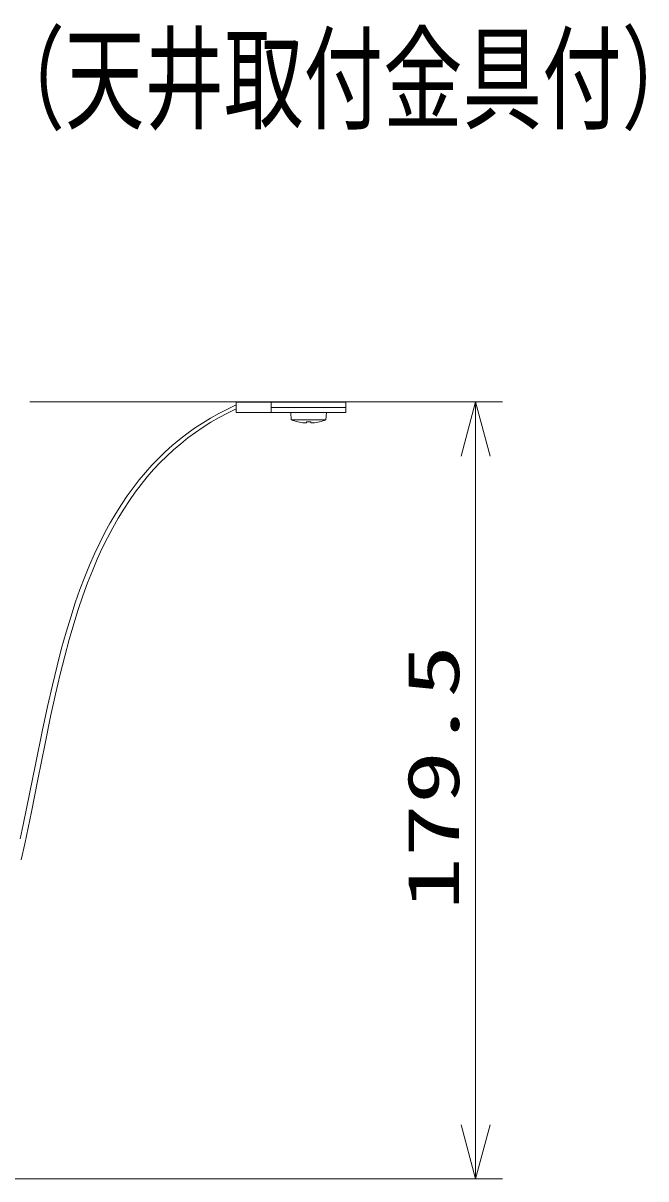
# Model space of a CAD drawing. Units: millimetres on the paper. Extents: x -63 to 65, y -59 to 59.
# Drawn here: x 30.5 to 59.3, y 5.9 to 59.3 of the extents above; entities that cross this region are included whole.
import ezdxf
from ezdxf.enums import TextEntityAlignment as Align

# ---------------------------------------------------------------- set-up
doc = ezdxf.new("R2010")
doc.units = ezdxf.units.MM
doc.layers.add('0-0_MOJI1', color=7, linetype='Continuous')
for name, color, linetype, lineweight in [('0-2_GAIKEI', 4, 'Continuous', 9), ('0-3_SUNPO', 7, 'Continuous', 9), ('0-4_0', 7, 'Continuous', 9)]:
    doc.layers.add(name, color=color, linetype=linetype, lineweight=lineweight)
doc.styles.add('ＭＳ ゴシック', font='')
doc.styles.get('ＭＳ ゴシック').set_extended_font_data('MS Gothic')

# ---------------------------------------------------------------- blocks, each defined once
blk = doc.blocks.new('_Open30')
at = {"layer": '0-4_0'}
blk.add_line((0, 0), (-1, 0), dxfattribs=at)
blk.add_lwpolyline([(-1, 0.2679), (0, 0), (-1, -0.2679)], dxfattribs=at)

msp = doc.modelspace()

# ---------------------------------------------------------------- linework, layer by layer
at = {"layer": '0-2_GAIKEI'}
for p, q in [((40.361, 41.804), (45.418, 41.804)), ((41.978, 41.326), (41.978, 41.804)), ((45.418, 41.326), (45.418, 41.804)), ((45.418, 41.551), (41.978, 41.551)), ((42.906, 40.986), (42.876, 41.326)), ((44.506, 40.986), (44.536, 41.326)), ((42.906, 40.986), (44.506, 40.986)), ((43.206, 40.886), (43.206, 40.889)), ((43.606, 40.838), (43.606, 40.889)), ((43.806, 40.838), (43.806, 40.889)), ((44.206, 40.886), (44.206, 40.889))]:
    msp.add_line(p, q, dxfattribs=at)
for points in [[(40.361, 41.673), (39.951, 41.479), (39.554, 41.274), (39.169, 41.058), (38.795, 40.829), (38.433, 40.589), (38.081, 40.336), (37.739, 40.072), (37.407, 39.795), (37.084, 39.504), (36.769, 39.201), (36.464, 38.884), (36.167, 38.552), (35.877, 38.206), (35.596, 37.844), (35.322, 37.465), (35.054, 37.07), (34.794, 36.656), (34.541, 36.223), (34.293, 35.769), (34.052, 35.294), (33.817, 34.795), (33.587, 34.271), (33.362, 33.719), (33.142, 33.137), (32.926, 32.521), (32.714, 31.867), (32.504, 31.17), (32.295, 30.422), (32.084, 29.613), (31.87, 28.727), (31.645, 27.735), (31.4, 26.584), (31.103, 25.124), (30.816, 23.694), (30.524, 22.273), (30.382, 21.615)], [(40.361, 41.804), (40.361, 41.326), (45.418, 41.326)], [(40.361, 41.484), (39.96, 41.29), (39.572, 41.085), (39.195, 40.868), (38.83, 40.639), (38.475, 40.398), (38.13, 40.144), (37.796, 39.878), (37.47, 39.6), (37.153, 39.308), (36.845, 39.002), (36.546, 38.682), (36.254, 38.348), (35.97, 37.998), (35.693, 37.632), (35.424, 37.249), (35.161, 36.849), (34.905, 36.43), (34.656, 35.991), (34.412, 35.53), (34.175, 35.047), (33.943, 34.54), (33.717, 34.006), (33.495, 33.443), (33.278, 32.849), (33.065, 32.219), (32.854, 31.55), (32.646, 30.834), (32.438, 30.064), (32.228, 29.228), (32.013, 28.306), (31.785, 27.264), (31.529, 26.03), (31.197, 24.364), (30.898, 22.865), (30.745, 22.121), (30.588, 21.381), (30.426, 20.648)], [(43.506, 40.838), (43.545, 40.835), (43.585, 40.834), (43.598, 40.835), (43.603, 40.836), (43.605, 40.836), (43.606, 40.837), (43.606, 40.837), (43.606, 40.838)], [(43.606, 40.838), (43.606, 40.837), (43.606, 40.837), (43.605, 40.836), (43.603, 40.835), (43.598, 40.835), (43.584, 40.834), (43.528, 40.836), (43.506, 40.838)], [(43.806, 40.838), (43.806, 40.837), (43.807, 40.837), (43.807, 40.836), (43.809, 40.835), (43.815, 40.835), (43.828, 40.834), (43.884, 40.836), (43.906, 40.838)], [(43.906, 40.838), (43.867, 40.835), (43.827, 40.834), (43.814, 40.835), (43.809, 40.836), (43.807, 40.836), (43.807, 40.837), (43.806, 40.837), (43.806, 40.838)]]:
    msp.add_lwpolyline(points, dxfattribs=at)
for centre, radius, start, end in [((43.706, 42.907), 2.081, 247.3871, 256.0994), ((43.706, 42.907), 2.079, 256.0828, 264.4794), ((43.706, 42.906), 2.078, 256.0821, 264.4803), ((43.706, 42.907), 2.021, 267.163, 272.8367), ((43.706, 42.906), 2.078, 275.5197, 283.9179), ((43.706, 42.907), 2.079, 275.5206, 283.9172), ((43.706, 42.907), 2.081, 283.9006, 292.6129)]:
    msp.add_arc(centre, radius, start, end, dxfattribs=at)
at = {"layer": '0-3_SUNPO'}
for p, q in [((30.828, 41.805), (52.668, 41.805)), ((51.418, 39.305), (51.418, 8.405)), ((22.785, 5.905), (52.668, 5.905))]:
    msp.add_line(p, q, dxfattribs=at)

# ---------------------------------------------------------------- block references
at = {"layer": '0-3_SUNPO', "xscale": 2.5, "yscale": 2.5}
for p, rotation in [((51.418, 41.805), 90), ((51.418, 5.905), 270)]:
    msp.add_blockref('_Open30', p, dxfattribs=dict(at, rotation=rotation))

# ---------------------------------------------------------------- texts
at = {"layer": '0-0_MOJI1', "style": 'ＭＳ ゴシック', "width": 0.7}
msp.add_text('２ＭＰ 屋内 ボックスカメラ マイク付（天井取付金具付）', height=3.848, dxfattribs=at).set_placement((-35.509, 53.665), align=Align.BOTTOM_LEFT)
at = {"layer": '0-3_SUNPO', "style": 'ＭＳ ゴシック', "width": 1.5}
msp.add_text('179.5', height=2.405, rotation=90, dxfattribs=at).set_placement((51.381, 18.319), align=Align.BOTTOM_LEFT)

doc.saveas('drawing.dxf')
